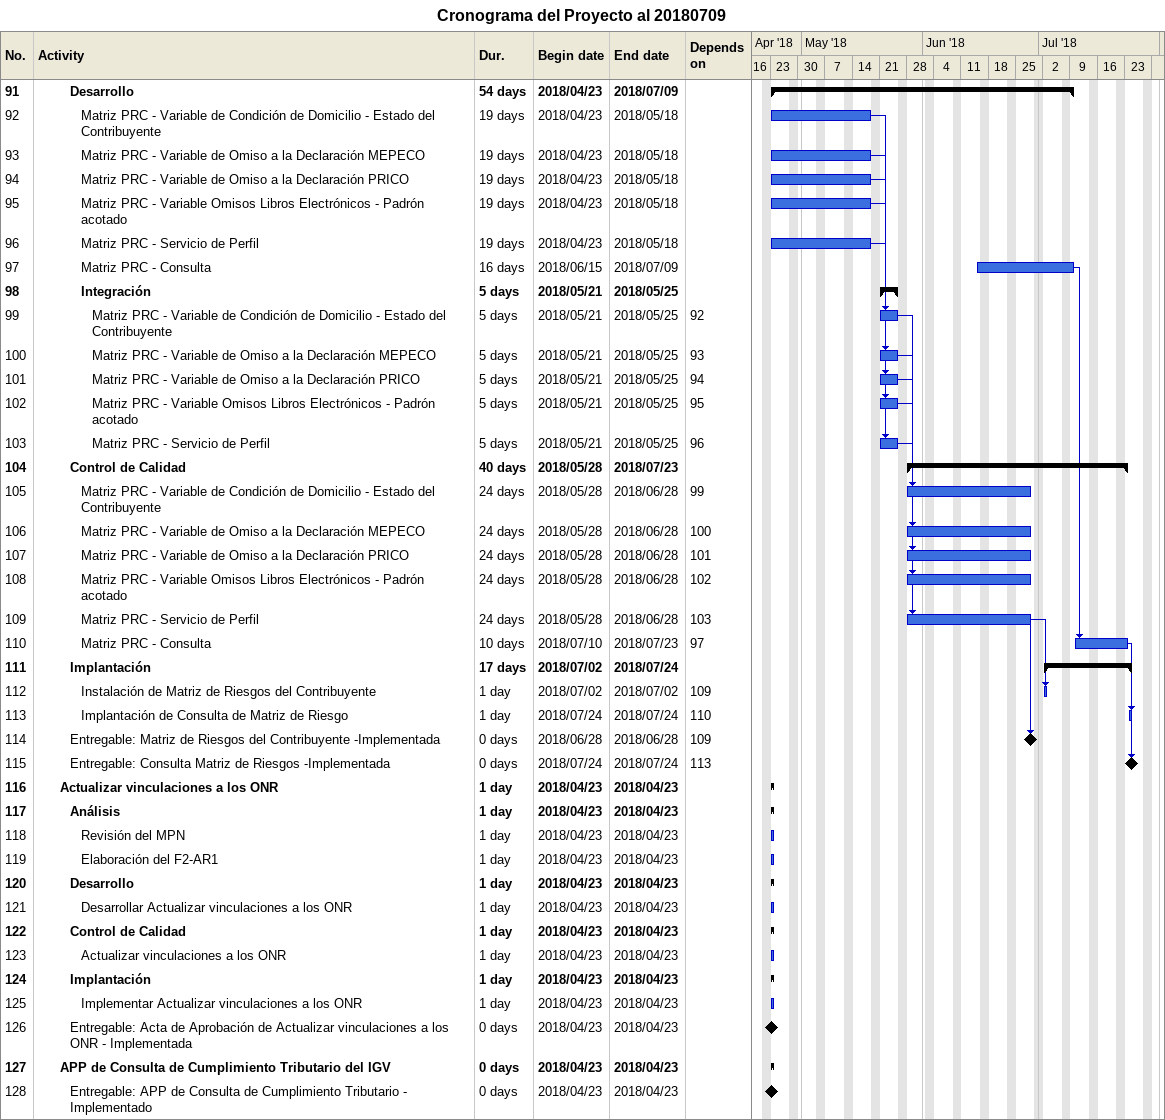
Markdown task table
Cronograma del Proyecto al 20180709

| ID | Level | Task | Duration | Start | Finish | Predecessors |
|---|---|---|---|---|---|---|
| 91 | 4 | **Desarrollo** | 54d | 2018-04-23 | 2018-07-09 |  |
| 92 | 5 | Matriz PRC - Variable de Condición de Domicilio - Estado del Contribuyente | 19d | 2018-04-23 | 2018-05-18 |  |
| 93 | 5 | Matriz PRC - Variable de Omiso a la Declaración MEPECO | 19d | 2018-04-23 | 2018-05-18 |  |
| 94 | 5 | Matriz PRC - Variable de Omiso a la Declaración PRICO | 19d | 2018-04-23 | 2018-05-18 |  |
| 95 | 5 | Matriz PRC - Variable Omisos Libros Electrónicos - Padrón acotado | 19d | 2018-04-23 | 2018-05-18 |  |
| 96 | 5 | Matriz PRC - Servicio de Perfil | 19d | 2018-04-23 | 2018-05-18 |  |
| 97 | 5 | Matriz PRC - Consulta | 16d | 2018-06-15 | 2018-07-09 |  |
| 98 | 5 | **Integración** | 5d | 2018-05-21 | 2018-05-25 |  |
| 99 | 6 | Matriz PRC - Variable de Condición de Domicilio - Estado del Contribuyente | 5d | 2018-05-21 | 2018-05-25 | 92 |
| 100 | 6 | Matriz PRC - Variable de Omiso a la Declaración MEPECO | 5d | 2018-05-21 | 2018-05-25 | 93 |
| 101 | 6 | Matriz PRC - Variable de Omiso a la Declaración PRICO | 5d | 2018-05-21 | 2018-05-25 | 94 |
| 102 | 6 | Matriz PRC - Variable Omisos Libros Electrónicos - Padrón acotado | 5d | 2018-05-21 | 2018-05-25 | 95 |
| 103 | 6 | Matriz PRC - Servicio de Perfil | 5d | 2018-05-21 | 2018-05-25 | 96 |
| 104 | 4 | **Control de Calidad** | 40d | 2018-05-28 | 2018-07-23 |  |
| 105 | 5 | Matriz PRC - Variable de Condición de Domicilio - Estado del Contribuyente | 24d | 2018-05-28 | 2018-06-28 | 99 |
| 106 | 5 | Matriz PRC - Variable de Omiso a la Declaración MEPECO | 24d | 2018-05-28 | 2018-06-28 | 100 |
| 107 | 5 | Matriz PRC - Variable de Omiso a la Declaración PRICO | 24d | 2018-05-28 | 2018-06-28 | 101 |
| 108 | 5 | Matriz PRC - Variable Omisos Libros Electrónicos - Padrón acotado | 24d | 2018-05-28 | 2018-06-28 | 102 |
| 109 | 5 | Matriz PRC - Servicio de Perfil | 24d | 2018-05-28 | 2018-06-28 | 103 |
| 110 | 5 | Matriz PRC - Consulta | 10d | 2018-07-10 | 2018-07-23 | 97 |
| 111 | 4 | **Implantación** | 17d | 2018-07-02 | 2018-07-24 |  |
| 112 | 5 | Instalación de Matriz de Riesgos del Contribuyente | 1d | 2018-07-02 | 2018-07-02 | 109 |
| 113 | 5 | Implantación de Consulta de Matriz de Riesgo | 1d | 2018-07-24 | 2018-07-24 | 110 |
| 114 | 4 | Entregable: Matriz de Riesgos del Contribuyente -Implementada | 0d | 2018-06-28 | 2018-06-28 | 109 |
| 115 | 4 | Entregable: Consulta Matriz de Riesgos -Implementada | 0d | 2018-07-24 | 2018-07-24 | 113 |
| 116 | 3 | **Actualizar vinculaciones a los ONR** | 1d | 2018-04-23 | 2018-04-23 |  |
| 117 | 4 | **Análisis** | 1d | 2018-04-23 | 2018-04-23 |  |
| 118 | 5 | Revisión del MPN | 1d | 2018-04-23 | 2018-04-23 |  |
| 119 | 5 | Elaboración del F2-AR1 | 1d | 2018-04-23 | 2018-04-23 |  |
| 120 | 4 | **Desarrollo** | 1d | 2018-04-23 | 2018-04-23 |  |
| 121 | 5 | Desarrollar Actualizar vinculaciones a los ONR | 1d | 2018-04-23 | 2018-04-23 |  |
| 122 | 4 | **Control de Calidad** | 1d | 2018-04-23 | 2018-04-23 |  |
| 123 | 5 | Actualizar vinculaciones a los ONR | 1d | 2018-04-23 | 2018-04-23 |  |
| 124 | 4 | **Implantación** | 1d | 2018-04-23 | 2018-04-23 |  |
| 125 | 5 | Implementar Actualizar vinculaciones a los ONR | 1d | 2018-04-23 | 2018-04-23 |  |
| 126 | 4 | Entregable: Acta de Aprobación de Actualizar vinculaciones a los ONR - Implementada | 0d | 2018-04-23 | 2018-04-23 |  |
| 127 | 3 | **APP de Consulta de Cumplimiento Tributario del IGV** | 0d | 2018-04-23 | 2018-04-23 |  |
| 128 | 4 | Entregable: APP de Consulta de Cumplimiento Tributario - Implementado | 0d | 2018-04-23 | 2018-04-23 |  |
